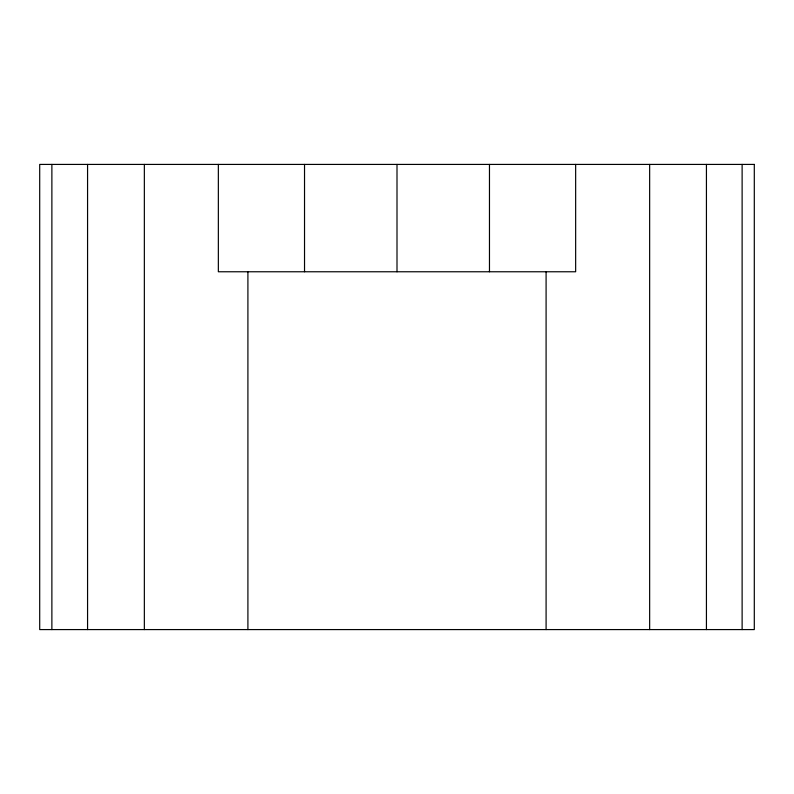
<?xml version="1.0" encoding="UTF-8"?>
<svg xmlns="http://www.w3.org/2000/svg" width="794" height="794" viewBox="0 0 794 794"><rect width="100%" height="100%" fill="white"/><g stroke="black" fill="none" stroke-linecap="round" stroke-linejoin="round"><path stroke-width="1.19" d="M742.122 164.418L742.122 629.582M706.432 164.418L706.432 629.582M649.651 164.418L649.651 629.582M575.65 164.418L575.65 271.766L218.35 271.766L218.35 164.418M546.093 271.766L546.093 629.582M489.471 164.418L489.471 271.766M397 164.418L397 271.766M304.529 164.418L304.529 271.766M247.907 271.766L247.907 629.582M144.349 164.418L144.349 629.582M87.568 164.418L87.568 629.582M51.878 164.418L51.878 629.582M754.3 164.418L39.7 164.418L39.7 629.582L754.3 629.582L754.3 164.418"/></g></svg>
